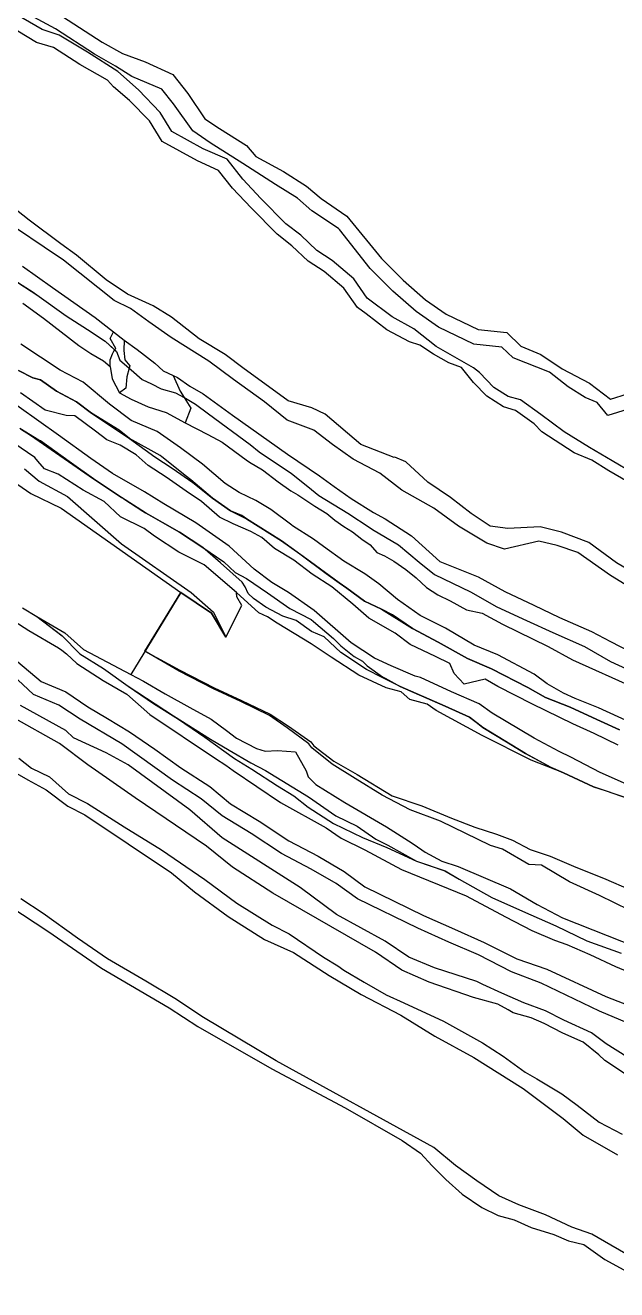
# Model space of a CAD drawing. Extents: x 102606 to 105048, y 81391 to 83586.
# Drawn here: x 104139 to 104363.7, y 81460.7 to 81941 of the extents above; entities that cross this region are included whole.
import ezdxf

# ---------------------------------------------------------------- set-up
doc = ezdxf.new("R2010")
doc.units = 0

msp = doc.modelspace()

# ---------------------------------------------------------------- linework, layer by layer
at = {"layer": 'BLG$280$FAKT', "color": 6}
for points in [[(104367.736613, 81795.101717, 0), (104360.309462, 81792.745799, 0), (104356.34, 81797.759, 0), (104351.77, 81799.598, 0), (104345.264, 81803.682, 0), (104338.159, 81809.192, 0), (104324.361232, 81814.687081, 0), (104320.021707, 81818.73223, 0), (104320.021707, 81818.73223, 0), (104309.49359, 81819.904022, 0), (104296.022947, 81826.34076, 0), (104287.493157, 81832.23815, 0), (104278.647238, 81840.050557, 0), (104270.102681, 81848.640762, 0), (104258.40026, 81863.464486, 0), (104258.40026, 81863.464486, 0), (104257.983433, 81863.757012, 0), (104247.937631, 81870.544579, 0), (104242.474221, 81875.299756, 0), (104234.138139, 81880.4929, 0), (104221.718674, 81888.479942, 0), (104209.320791, 81896.364901, 0), (104202.666618, 81900.868125, 0), (104195.35825, 81911.177742, 0), (104190.844666, 81916.740582, 0), (104179.500955, 81921.557357, 0), (104173.244526, 81925.466703, 0), (104165.371364, 81929.985988, 0), (104150.48796, 81939.698424, 0), (104135.716152, 81947.693075, 0)], [(104153.213167, 81944.333592, 0), (104168.197497, 81934.656564, 0), (104175.900286, 81930.298376, 0), (104184.503553, 81927.126535, 0), (104195.047702, 81922.307713, 0), (104200.747234, 81915.13634, 0), (104207.274578, 81905.504042, 0), (104212.847878, 81901.776275, 0), (104223.070231, 81895.285253, 0), (104226.646232, 81891.197586, 0), (104237.070044, 81885.476175, 0), (104245.882262, 81879.931267, 0), (104251.46419, 81875.161364, 0), (104261.224408, 81868.519736, 0), (104261.224408, 81868.519736, 0), (104274.308728, 81852.450599, 0), (104282.572915, 81844.239978, 0), (104291.031664, 81836.765957, 0), (104298.914416, 81831.337685, 0), (104311.107112, 81825.506574, 0), (104321.993952, 81824.252067, 0), (104321.993952, 81824.252067, 0), (104327.339581, 81819.182265, 0), (104334.837228, 81815.911131, 0), (104342.998479, 81810.512166, 0), (104353.421532, 81805.105895, 0), (104361.404668, 81798.989778, 0), (104367.814309, 81801.018065, 0)]]:
    msp.add_polyline3d(points, dxfattribs=at)
at = {"layer": 'BLG$290$FAKT', "color": 32}
for points in [[(104369.661054, 81771.008886, 0), (104362.017114, 81775.553056, 0), (104353.365671, 81780.586696, 0), (104343.702692, 81786.570185, 0), (104334.95659, 81793.154, 0), (104327.226067, 81798.745752, 0), (104322.509868, 81800.039914, 0), (104317.066017, 81803.455859, 0), (104311.591296, 81809.119753, 0), (104309.362074, 81810.829248, 0), (104295.091628, 81818.941287, 0), (104286.682969, 81825.716768, 0), (104278.381596, 81830.236764, 0), (104268.941953, 81837.402507, 0), (104263.875394, 81844.63843, 0), (104255.653353, 81851.612798, 0), (104249.797024, 81855.398642, 0), (104243.687489, 81861.254244, 0), (104238.039909, 81865.537069, 0), (104228.487697, 81875.250312, 0), (104221.71741, 81882.552293, 0), (104215.666746, 81890.092862, 0), (104206.633122, 81894.083415, 0), (104194.6442, 81900.644781, 0), (104190.286416, 81907.832322, 0), (104182.056442, 81916.452772, 0), (104174.154782, 81923.493109, 0), (104162.599368, 81930.770874, 0), (104151.918477, 81937.278011, 0), (104145.450512, 81939.349796, 0), (104135.765417, 81944.977387, 0)], [(104234.658282, 81861.691476, 0), (104224.784724, 81871.714312, 0), (104217.752611, 81879.13116, 0), (104212.427303, 81885.877927, 0), (104204.385823, 81889.528793, 0), (104191.008314, 81896.844226, 0), (104186.253675, 81904.743433, 0), (104178.565707, 81912.491888, 0), (104172.581813, 81917.657555, 0), (104170.275084, 81920.105155, 0), (104159.724864, 81926.130653, 0), (104149.742239, 81932.515049, 0), (104143.256091, 81934.411777, 0), (104132.642496, 81940.895902, 0)], [(104367.895, 81767.524, 0), (104360.711, 81771.787, 0), (104354.313, 81775.864, 0), (104347.576, 81778.657, 0), (104335.331, 81786.631, 0), (104332.322773, 81789.584896, 0), (104325.286652, 81794.700075, 0), (104320.756617, 81796.050857, 0), (104314.39269, 81800.159326, 0), (104309.28, 81805.32, 0), (104304.8, 81810.97, 0), (104299.99, 81812.82, 0), (104294.16, 81816.12, 0), (104288.96, 81819.56, 0), (104285.027791, 81820.707737, 0), (104276.386126, 81825.332781, 0), (104268.509769, 81831.382847, 0), (104265.271339, 81833.870383, 0), (104260.073067, 81841.172923, 0), (104252.544364, 81847.42556, 0), (104246.550719, 81851.455721, 0), (104240.28255, 81857.264681, 0), (104234.658282, 81861.691476, 0)]]:
    msp.add_polyline3d(points, dxfattribs=at)
at = {"layer": 'BLG$300$FAKT', "color": 40}
for points in [[(104374.172981, 81730.606128, 0), (104363.593487, 81736.835817, 0), (104353.187148, 81744.489102, 0), (104342.688899, 81748.463353, 0), (104334.626414, 81750.498263, 0), (104322.320099, 81749.904012, 0), (104315.580751, 81750.792755, 0), (104308.435703, 81755.557033, 0), (104300.524235, 81761.623533, 0), (104291.996251, 81767.508045, 0), (104283.570716, 81775.223345, 0), (104279.397798, 81776.964727, 0), (104279.202375, 81776.870901, 0), (104266.550182, 81781.818751, 0), (104252.995001, 81793.33261, 0), (104247.923038, 81795.702298, 0), (104238.910014, 81798.399231, 0), (104231.455716, 81803.795332, 0), (104222.173968, 81810.4929, 0), (104214.914672, 81815.924202, 0), (104205.121144, 81821.918603, 0), (104194.600668, 81830.095082, 0), (104187.559253, 81834.421617, 0), (104177.817999, 81838.862434, 0), (104169.798961, 81844.365535, 0), (104158.524815, 81853.746986, 0), (104152.479538, 81857.959725, 0), (104140.45875, 81867.031807, 0), (104128.925784, 81875.991468, 0)], [(104371.925695, 81725.54227, 0), (104361.360977, 81731.995625, 0), (104348.968871, 81740.743509, 0), (104341.093003, 81743.386375, 0), (104334.079088, 81745.015061, 0), (104321.12, 81742.03, 0), (104314.43, 81744.32, 0), (104303.61, 81750.8, 0), (104294.24, 81757.61, 0), (104282.02, 81764.37, 0), (104273.72, 81770.85, 0), (104263.56, 81776.21, 0), (104255.7, 81781.75, 0), (104248.66, 81787.22, 0), (104238.56, 81790.99, 0), (104229.88, 81798, 0), (104218.1, 81806.48, 0), (104208.78, 81813.38, 0), (104194.39, 81822.38, 0), (104186.007686, 81828.423317, 0), (104178.98, 81833.49, 0), (104172.83, 81836.49, 0), (104153.55, 81851.73, 0), (104146.125, 81856.751, 0), (104135.729, 81863.815, 0)]]:
    msp.add_polyline3d(points, dxfattribs=at)
at = {"layer": 'BLG$310$FAKT', "color": 3}
for points in [[(104138.007584, 81849.499441, 0), (104149.402477, 81841.352684, 0), (104165.608863, 81830.002185, 0), (104172.46866, 81824.628864, 0), (104176.642609, 81821.359384, 0), (104181.470184, 81817.807618, 0), (104188.295943, 81812.716517, 0), (104191.428913, 81809.772954, 0), (104195.253822, 81807.928879, 0), (104196.796395, 81807.18517, 0), (104201.586778, 81803.94773, 0), (104206.563899, 81801.006885, 0), (104217.799168, 81792.926249, 0), (104238.607578, 81778.120766, 0), (104250.802318, 81769.824871, 0), (104256.341532, 81765.815479, 0), (104262.858164, 81761.222689, 0), (104271.256815, 81755.876071, 0), (104275.792055, 81753.526655, 0), (104285.742434, 81747.037921, 0), (104296.536064, 81737.345723, 0), (104311.141094, 81731.515622, 0), (104321.154413, 81725.944024, 0), (104332.226881, 81720.740899, 0), (104342.041377, 81716.015586, 0), (104354.163612, 81710.700444, 0), (104361.395073, 81706.97481, 0)], [(104131.873388, 81846.066166, 0), (104142.020047, 81839.572537, 0), (104143.435, 81838.667, 0), (104154.56538, 81830.589219, 0), (104162.694, 81825.506, 0), (104169.327, 81820.978, 0), (104172.969734, 81817.690018, 0), (104173.65, 81817.076, 0), (104174.973, 81813.819, 0), (104178.470476, 81810.780938, 0), (104179.221, 81810.129, 0), (104183.453, 81806.507, 0), (104186.955, 81804.768, 0), (104190.628, 81802.902, 0), (104196.056, 81801.408, 0), (104199.425716, 81799.559749, 0), (104199.861, 81799.321, 0), (104203.699, 81797.126, 0), (104208.623, 81793.478, 0), (104224.492975, 81781.733648, 0), (104227.846496, 81778.971225, 0), (104240.212053, 81770.722864, 0), (104246.375087, 81765.77518, 0), (104250.574364, 81762.404001, 0), (104261.606252, 81755.733064, 0), (104270.007999, 81750.116606, 0), (104270.952234, 81749.485397, 0), (104280.819841, 81743.631027, 0), (104288.671216, 81737.097413, 0), (104294.49143, 81732.349667, 0), (104308.175194, 81725.756899, 0), (104318.162457, 81720.105013, 0), (104329.478798, 81714.963685, 0), (104339.431907, 81710.340198, 0), (104351.460743, 81705.025233, 0)], [(104172.969734, 81817.690018, 0), (104173.388, 81818.183, 0), (104171.212, 81821.982, 0), (104172.46866, 81824.628864, 0)], [(104176.642609, 81821.359384, 0), (104176.517, 81817.459, 0), (104176.782, 81813.954, 0), (104178.711, 81811.62, 0), (104178.470476, 81810.780938, 0)], [(104195.253822, 81807.928879, 0), (104197.898, 81802.038, 0), (104199.425716, 81799.559749, 0)], [(104351.460743, 81705.025233, 0), (104361.318716, 81699.339754, 0), (104382.664481, 81689.622648, 0)], [(104361.395073, 81706.97481, 0), (104375.825947, 81699.430929, 0)]]:
    msp.add_polyline3d(points, dxfattribs=at)
at = {"layer": 'BLG$320$FAKT', "color": 5}
for points in [[(104131.873388, 81846.066166, 0), (104143.435, 81838.667, 0), (104154.56538, 81830.589219, 0), (104162.694, 81825.506, 0), (104169.327, 81820.978, 0), (104173.65, 81817.076, 0), (104174.973, 81813.819, 0), (104179.221, 81810.129, 0), (104183.453, 81806.507, 0), (104186.955, 81804.768, 0), (104190.628, 81802.902, 0), (104196.056, 81801.408, 0), (104199.861, 81799.321, 0), (104203.699, 81797.126, 0), (104208.623, 81793.478, 0), (104224.492975, 81781.733648, 0), (104227.846496, 81778.971225, 0), (104240.212053, 81770.722864, 0), (104246.375087, 81765.77518, 0), (104250.574364, 81762.404001, 0), (104261.606252, 81755.733064, 0), (104270.007999, 81750.116606, 0), (104270.952234, 81749.485397, 0), (104280.819841, 81743.631027, 0), (104288.671216, 81737.097413, 0), (104294.49143, 81732.349667, 0), (104308.175194, 81725.756899, 0), (104318.162457, 81720.105013, 0), (104329.478798, 81714.963685, 0)], [(104138.14, 81835.42, 0), (104145.89, 81829.78, 0), (104159.413, 81819.394, 0), (104163.886, 81816.386, 0), (104168.775, 81813.601, 0), (104171.221, 81811.395, 0), (104172.055, 81806.756, 0), (104174.81, 81801.385, 0), (104179.261, 81799.006, 0), (104185.712, 81796.128, 0), (104192.514, 81793.878, 0), (104199.771, 81790.011, 0), (104208.403, 81785.628, 0), (104213.756, 81782.604, 0), (104222.928, 81775.984, 0), (104224.23348, 81775.009701, 0), (104229.193, 81772.146, 0), (104235.110754, 81767.600547, 0), (104239.937269, 81764.136323, 0), (104242.568, 81762.615, 0), (104249.055, 81758.345, 0)], [(104171.221, 81811.395, 0), (104171.323, 81813.987, 0), (104172.131, 81816.258, 0), (104172.817, 81817.51, 0), (104172.969734, 81817.690018, 0)], [(104178.470476, 81810.780938, 0), (104177.54, 81807.535, 0), (104177.155, 81803.193, 0), (104174.81, 81801.385, 0)], [(104199.425716, 81799.559749, 0), (104201.863, 81795.606, 0), (104199.771, 81790.011, 0)], [(104249.055, 81758.345, 0), (104253.596, 81755.547, 0), (104256.593, 81753.045, 0), (104260.05, 81750.641, 0), (104263.392, 81748.545, 0), (104266.921, 81745.768, 0), (104270.009, 81743.602, 0), (104272.534, 81740.8, 0), (104275.501, 81739.448, 0), (104279.065, 81737.418, 0), (104283.623, 81734.291, 0), (104287.529, 81731.1, 0), (104291.489, 81727.511, 0), (104295.749, 81724.691, 0), (104300.461, 81722.4, 0), (104306.676, 81719.024, 0), (104312.635, 81717.754, 0), (104320.343, 81713.567, 0), (104337.7, 81705.06, 0), (104346.915, 81700.025, 0), (104370.616, 81689.289, 0)], [(104329.478798, 81714.963685, 0), (104339.431907, 81710.340198, 0), (104351.460743, 81705.025233, 0), (104361.318716, 81699.339754, 0), (104382.664481, 81689.622648, 0)]]:
    msp.add_polyline3d(points, dxfattribs=at)
at = {"layer": 'BLG$330$FAKT', "color": 6}
for points in [[(104368.741806, 81676.30803, 0), (104356.742541, 81681.741087, 0), (104347.970691, 81685.285671, 0), (104343.52994, 81687.361783, 0), (104337.27931, 81690.916468, 0), (104332.32111, 81694.5616, 0), (104318.59718, 81701.848377, 0), (104309.627882, 81705.554615, 0), (104298.701817, 81711.963366, 0), (104289.054479, 81716.84248, 0), (104280.473002, 81722.928633, 0), (104273.301971, 81728.902153, 0), (104268.035858, 81732.703179, 0), (104260.047081, 81737.395473, 0), (104252.344888, 81743.006908, 0), (104248.489204, 81745.830186, 0), (104240.553079, 81750.912672, 0), (104240.311297, 81751.093822, 0), (104232.333738, 81757.070845, 0), (104226.553706, 81760.555756, 0), (104220.250148, 81763.538987, 0), (104215.01232, 81766.993588, 0), (104206.376782, 81774.236037, 0), (104197.937797, 81780.484722, 0), (104189.083676, 81786.749375, 0), (104179.301938, 81790.846017, 0), (104171.013559, 81797.070081, 0), (104161.06463, 81805.505733, 0), (104152.212646, 81810.052709, 0), (104137.348226, 81819.840732, 0)], [(104364.732619, 81673.395723, 0), (104357.590324, 81676.662897, 0), (104356.131134, 81677.286903, 0), (104345.997028, 81681.971818, 0), (104336.609665, 81685.691919, 0), (104329.919791, 81689.5056, 0), (104316.11503, 81696.575612, 0), (104307.090866, 81700.448876, 0), (104295.852667, 81706.740031, 0), (104286.086805, 81711.920277, 0), (104278.495034, 81717.101701, 0), (104274.303544, 81719.257211, 0), (104267.900158, 81722.255013, 0), (104261.189002, 81727.201125, 0), (104258.31402, 81729.251528, 0), (104247.380091, 81737.214682, 0), (104236.415017, 81745.200517, 0), (104223.053604, 81753.520545, 0), (104221.287909, 81754.757503, 0), (104216.983459, 81756.594068, 0), (104210.146109, 81761.394761, 0), (104201.879332, 81768.306986, 0), (104200.214946, 81769.568743, 0), (104190.933582, 81777.078195, 0), (104190.282415, 81777.539479, 0), (104178.66041, 81784.019387, 0), (104174.655023, 81787.164041, 0), (104164.200146, 81793.647198, 0), (104158.449308, 81797.968458, 0), (104150.849754, 81801.978897, 0), (104144.825213, 81806.342499, 0), (104141.819337, 81807.136124, 0), (104136.491396, 81809.915142, 0)]]:
    msp.add_polyline3d(points, dxfattribs=at)
at = {"layer": 'BLG$340$FAKT', "color": 32}
for points in [[(104136.491396, 81809.915142, 0), (104141.819337, 81807.136124, 0), (104144.825213, 81806.342499, 0), (104150.849754, 81801.978897, 0), (104158.449308, 81797.968458, 0), (104164.200146, 81793.647198, 0), (104178.66041, 81784.019387, 0), (104188.247252, 81777.145655, 0), (104194.836078, 81772.715349, 0), (104202.639145, 81767.365433, 0), (104210.146109, 81761.394761, 0), (104216.983459, 81756.594068, 0), (104223.053604, 81753.520545, 0), (104236.415017, 81745.200517, 0), (104243.364317, 81740.189328, 0), (104253.376046, 81732.773233, 0), (104258.31402, 81729.251528, 0), (104261.189002, 81727.201125, 0), (104267.900158, 81722.255013, 0), (104274.303544, 81719.257211, 0), (104286.086805, 81711.920277, 0), (104295.852667, 81706.740031, 0), (104307.090866, 81700.448876, 0), (104316.11503, 81696.575612, 0), (104329.919791, 81689.5056, 0), (104336.609665, 81685.691919, 0), (104345.997028, 81681.971818, 0), (104356.131134, 81677.286903, 0), (104357.590324, 81676.662897, 0), (104364.732619, 81673.395723, 0)], [(104364.332031, 81667.498392, 0), (104355.15329, 81671.996992, 0), (104347.03, 81675.69, 0), (104331.757661, 81683.145772, 0), (104318.506704, 81689.856278, 0), (104313.772672, 81692.574875, 0), (104313.718652, 81692.599166, 0), (104305.702573, 81690.734987, 0), (104301.956282, 81694.83978, 0), (104300.306239, 81698.630265, 0), (104294.82, 81701.23, 0), (104285.31, 81705.86, 0), (104279.55, 81710.04, 0), (104269.53, 81715.77, 0), (104263.43, 81721.06, 0), (104255.48, 81727.71, 0), (104248.01, 81732.49, 0), (104241.02, 81737.79, 0), (104233.66, 81742.27, 0), (104228.892935, 81746.435097, 0), (104224.68, 81748.7, 0), (104218.03, 81751.58, 0), (104212.85, 81754.22, 0), (104206.01, 81760.07, 0), (104200.15, 81763.98, 0), (104192.54, 81769.33, 0), (104185.69, 81773.81, 0), (104181.11, 81777.9, 0), (104175.003, 81781.486, 0), (104169.944, 81783.535, 0), (104165.718, 81786.822, 0), (104157.869, 81792.719, 0), (104154.56, 81792.722, 0), (104146.583, 81794.825, 0), (104137.241, 81801.386, 0)]]:
    msp.add_polyline3d(points, dxfattribs=at)
at = {"layer": 'BLG$350$FAKT', "color": 40}
for points in [[(104369.744474, 81651.699743, 0), (104357.470285, 81657.132415, 0), (104346.332382, 81663.060678, 0), (104341.90223, 81665.1812, 0), (104332.375047, 81670.221015, 0), (104316.41114, 81679.720199, 0), (104311.464656, 81683.294666, 0), (104300.894468, 81687.791195, 0), (104289.215443, 81693.310499, 0), (104287.105558, 81693.733659, 0), (104278.072813, 81697.742458, 0), (104271.707834, 81700.624321, 0), (104262.830389, 81706.466118, 0), (104248.8276, 81718.694753, 0), (104239.031453, 81725.554992, 0), (104232.749815, 81729.354127, 0), (104225.969168, 81734.355743, 0), (104216.489365, 81743.113032, 0), (104203.752453, 81751.985155, 0), (104191.64353, 81759.171731, 0), (104184.246126, 81763.741315, 0), (104172.158141, 81770.782068, 0), (104163.95683, 81776.501168, 0), (104151.647951, 81785.301699, 0), (104129.057823, 81801.275979, 0)], [(104137.205704, 81787.708179, 0), (104141.039702, 81785.364782, 0), (104164.883947, 81768.744335, 0), (104175.632217, 81761.578821, 0), (104176.431523, 81761.072754, 0), (104183.685694, 81756.479901, 0), (104184.663171, 81755.861028, 0), (104185.817175, 81755.195734, 0), (104185.822882, 81755.192444, 0), (104197.563433, 81748.423913, 0), (104206.473645, 81742.685049, 0), (104214.390906, 81737.209233, 0), (104218.77753, 81733.144936, 0), (104223.027, 81730.914, 0), (104231.002, 81725.387, 0), (104239.581, 81719.483, 0), (104247.636, 81715.318, 0), (104248.513, 81714.473, 0), (104256.179, 81708.017, 0), (104258.893602, 81705.230406, 0), (104263.94, 81701.275, 0), (104267.107, 81699.505, 0), (104268.919, 81697.687, 0), (104274.699248, 81693.555938, 0), (104275.796499, 81692.947279, 0), (104281.493035, 81689.787338, 0), (104286.662605, 81687.550974, 0), (104286.673553, 81687.546238, 0), (104298.590761, 81682.390836, 0), (104307.762195, 81678.171059, 0), (104310.31327, 81676.24796, 0), (104312.865835, 81674.323739, 0), (104321.871723, 81668.845694, 0), (104321.873977, 81668.844323, 0), (104329.125133, 81664.433635, 0), (104337.026271, 81660.117485, 0), (104338.85048, 81659.120975, 0), (104343.449086, 81657.036953, 0), (104354.857981, 81651.764423, 0), (104359.288758, 81650.276191, 0), (104368.051644, 81647.332867, 0)]]:
    msp.add_polyline3d(points, dxfattribs=at)
at = {"layer": 'BLG$360$FAKT', "color": 3}
for points in [[(104368.618, 81604.856, 0), (104357.124, 81610.504, 0), (104345.779, 81615.692, 0), (104335.184, 81621.973, 0), (104330.301, 81622.221, 0), (104320.309, 81628.022, 0), (104315.800402, 81629.509047, 0), (104296.74, 81638.71, 0), (104285.29, 81643, 0), (104274.59, 81648.58, 0), (104264.314034, 81654.946361, 0), (104255.563123, 81660.372993, 0), (104247.86014, 81666.548989, 0), (104246.795101, 81668.045179, 0), (104238.560634, 81674.086057, 0), (104231.816492, 81678.884892, 0), (104220.912276, 81684.093598, 0), (104210.571474, 81688.965142, 0), (104197.514058, 81695.710888, 0), (104184.49, 81703.27, 0), (104198.107346, 81725.526244, 0), (104209.801077, 81717.730362, 0), (104215.227, 81708.571, 0), (104221.300848, 81720.635414, 0), (104219.412644, 81723.883702, 0), (104219.204228, 81725.54695, 0), (104206.943, 81736.05, 0), (104197.382, 81740.809, 0), (104188.136, 81746.917, 0), (104184.143, 81749.917, 0), (104175.176, 81754.309, 0), (104168.932, 81760.155, 0), (104160.986, 81764.436, 0), (104151.515, 81770.513, 0), (104146.252, 81772.585, 0), (104143.830083, 81775.397783, 0), (104142.649806, 81776.768382, 0), (104126.512779, 81787.657614, 0)], [(104368.051644, 81647.332867, 0), (104354.857981, 81651.764423, 0), (104343.449086, 81657.036953, 0), (104338.85048, 81659.120975, 0), (104329.125133, 81664.433635, 0), (104312.865835, 81674.323739, 0), (104307.762195, 81678.171059, 0), (104298.590761, 81682.390836, 0), (104281.493035, 81689.787338, 0), (104274.618771, 81693.282844, 0), (104268.646383, 81696.359616, 0), (104258.91464, 81702.788228, 0), (104252.585194, 81708.67887, 0), (104247.780019, 81710.700893, 0), (104241.970912, 81714.852974, 0), (104236.849258, 81716.615084, 0), (104230.46981, 81719.977477, 0), (104225.67663, 81723.212835, 0), (104223.63684, 81725.195291, 0), (104222.614286, 81727.725242, 0), (104221.413071, 81729.454553, 0), (104213.158902, 81736.836923, 0), (104206.473645, 81742.685049, 0), (104197.563433, 81748.423913, 0), (104184.663171, 81755.861028, 0), (104175.632217, 81761.578821, 0), (104164.883947, 81768.744335, 0), (104155.705537, 81775.264095, 0), (104144.735014, 81783.1026, 0), (104144.166102, 81783.45388, 0), (104136.90542, 81787.891718, 0)], [(104343.449086, 81657.036953, 0), (104331.186343, 81661.876716, 0), (104312.634875, 81671.287558, 0), (104295.135249, 81680.756626, 0), (104291.665, 81683.178, 0), (104285.111, 81684.937, 0), (104281.831444, 81687.764898, 0), (104276.157, 81689.288, 0), (104265.694, 81694.182, 0), (104255.174, 81700.942, 0), (104247.678, 81706.093, 0), (104234.675, 81713.901, 0), (104231.02, 81716.329, 0), (104227.788, 81717.765, 0), (104219.204228, 81725.54695, 0)], [(104184.49, 81703.27, 0), (104197.7, 81696.06, 0), (104210.73, 81689.29, 0), (104221.12, 81684.54, 0), (104232.08, 81679.35, 0), (104239, 81674.73, 0), (104247.52, 81668.79, 0), (104248.62, 81667.3, 0), (104256.3, 81661.49, 0), (104265.13, 81656.45, 0), (104278.465713, 81648.347461, 0), (104289.640833, 81644.556494, 0), (104300.98032, 81639.864568, 0), (104309.861316, 81636.427476, 0), (104318.085392, 81633.80477, 0), (104324.158982, 81631.440648, 0), (104330.791, 81627.884, 0), (104338.423, 81625.353, 0), (104348.194, 81621.213, 0), (104358.666, 81616.982, 0), (104369.158, 81612.462, 0)]]:
    msp.add_polyline3d(points, dxfattribs=at)
at = {"layer": 'BLG$370$FAKT', "color": 5}
for points in [[(104138.660812, 81772.474678, 0), (104144.304629, 81767.858733, 0), (104155.03046, 81762.033117, 0), (104175.612286, 81744.05198, 0), (104202.004375, 81725.562081, 0), (104210.509292, 81718.081376, 0), (104215.227, 81708.571, 0), (104209.801077, 81717.730362, 0), (104198.107346, 81725.526244, 0), (104179.09053, 81694.445084, 0), (104183.964924, 81691.865271, 0), (104192.099772, 81687.006649, 0), (104201.54958, 81681.834598, 0), (104209.591156, 81677.445608, 0), (104215.471684, 81673.070563, 0), (104219.283137, 81670.183671, 0), (104226.894311, 81666.244011, 0), (104230.14369, 81665.283016, 0), (104234.86, 81665.52, 0), (104241.7, 81665.03, 0), (104245.72, 81657.76, 0), (104246.506808, 81655.506357, 0), (104249.430375, 81652.621321, 0), (104260.433318, 81645.799747, 0), (104276.238573, 81636.531601, 0), (104284.645974, 81631.237152, 0), (104286.830242, 81629.777983, 0), (104290.945984, 81626.951642, 0), (104297.251276, 81623.49596, 0), (104303.489567, 81621.449021, 0), (104323.337362, 81612.963657, 0), (104333.527829, 81607.092149, 0), (104343.167366, 81602.010765, 0), (104377.093826, 81588.589232, 0)], [(104132.760862, 81769.298069, 0), (104134.588781, 81767.774527, 0), (104141.131262, 81763.135109, 0), (104152.663212, 81757.536095, 0), (104198.107346, 81725.526244, 0)], [(104138.016383, 81719.67543, 0), (104143.418341, 81716.431197, 0), (104153.013123, 81709.05544, 0), (104159.784327, 81702.193722, 0), (104168.705542, 81696.70595, 0), (104178.078545, 81689.936282, 0), (104195.347928, 81678.652492, 0), (104209.435163, 81669.815649, 0), (104216.454972, 81665.701993, 0), (104224.725743, 81660.855266, 0), (104230.276992, 81657.910818, 0), (104246.653921, 81647.934224, 0), (104257.01193, 81640.767641, 0), (104265.060662, 81636.800925, 0), (104272.19257, 81631.900717, 0), (104276.739351, 81629.510196, 0), (104287.708627, 81623.543452, 0), (104298.474315, 81619.86823, 0), (104303.886027, 81616.716269, 0), (104316.248965, 81609.743277, 0), (104327.925795, 81604.511706, 0), (104340.580784, 81598.898375, 0), (104352.389563, 81593.172895, 0), (104365.386633, 81588.541471, 0)], [(104143.418341, 81716.431197, 0), (104154.025709, 81710.201354, 0), (104161.153798, 81703.925136, 0), (104179.09053, 81694.445084, 0)]]:
    msp.add_polyline3d(points, dxfattribs=at)
at = {"layer": 'BLG$380$FAKT', "color": 6}
for points in [[(104138.016383, 81719.67543, 0), (104143.418341, 81716.431197, 0), (104152.901278, 81709.168781, 0), (104159.784327, 81702.193722, 0), (104168.705542, 81696.70595, 0), (104178.078545, 81689.936282, 0), (104187.738755, 81683.435377, 0), (104197.22603, 81677.471977, 0), (104207.265834, 81670.582596, 0), (104218.54735, 81662.472529, 0), (104225.14559, 81658.483404, 0), (104234.848324, 81652.073411, 0), (104241.03663, 81648.259894, 0), (104246.472692, 81644.048439, 0), (104256.091909, 81637.859362, 0), (104267.133588, 81632.469256, 0), (104276.442513, 81628.714131, 0), (104287.708627, 81623.543452, 0), (104298.490474, 81619.858818, 0), (104303.886027, 81616.716269, 0), (104316.248965, 81609.743277, 0), (104327.925795, 81604.511706, 0), (104340.580784, 81598.898375, 0), (104352.389563, 81593.172895, 0), (104365.386633, 81588.541471, 0)], [(104134.648581, 81714.737626, 0), (104140.371883, 81711.162882, 0), (104151.660809, 81704.518734, 0), (104152.925, 81703.64, 0), (104154.731, 81702.208, 0), (104158.611, 81698.529, 0), (104168.604, 81692.077, 0), (104177.628103, 81686.987675, 0), (104186.3, 81679.245, 0), (104211.261, 81662.467, 0), (104215.204319, 81659.961453, 0), (104218.004162, 81657.916598, 0), (104236.01, 81645.76, 0), (104253.31, 81636.22, 0), (104259.01, 81632.26, 0), (104268.01, 81627.86, 0), (104281.94, 81620.38, 0), (104306.547362, 81610.384118, 0), (104321.436122, 81602.328414, 0), (104331.437013, 81597.170544, 0), (104340.133861, 81593.471483, 0), (104344.81, 81591.83, 0), (104353.569, 81588.069, 0), (104363.298, 81583.428, 0), (104371.735, 81579.902, 0)]]:
    msp.add_polyline3d(points, dxfattribs=at)
at = {"layer": 'BLG$390$FAKT', "color": 32}
for points in [[(104367.672907, 81562.133401, 0), (104357.224754, 81566.46187, 0), (104335.024879, 81577.203215, 0), (104323.722259, 81581.500895, 0), (104311.152086, 81587.854405, 0), (104299.900462, 81592.680011, 0), (104288.112707, 81598.05218, 0), (104265.246536, 81609.220326, 0), (104257.170351, 81615.033038, 0), (104247.628027, 81620.496361, 0), (104236.330191, 81626.416109, 0), (104224.897677, 81634.039801, 0), (104213.770406, 81640.731999, 0), (104205.777537, 81647.229498, 0), (104194.941781, 81654.217541, 0), (104175.660371, 81668.027706, 0), (104159.813168, 81677.384982, 0), (104151.767506, 81682.808487, 0), (104142.110762, 81686.835234, 0), (104128.107259, 81699.882188, 0)], [(104131.336207, 81703.222523, 0), (104145.050784, 81691.695101, 0), (104154.472229, 81687.831731, 0), (104162.835982, 81682.125703, 0), (104170.198431, 81677.746843, 0), (104178.611915, 81672.561678, 0), (104188.196651, 81665.978758, 0), (104198.096487, 81658.887178, 0), (104209.17287, 81651.839179, 0), (104216.979748, 81645.223333, 0), (104227.843036, 81638.74309, 0), (104239.210543, 81631.277404, 0), (104250.354739, 81625.352201, 0), (104260.162112, 81619.544661, 0), (104267.992705, 81613.757473, 0), (104290.363067, 81602.862654, 0), (104302.100505, 81597.610511, 0), (104313.37673, 81592.593111, 0), (104325.814389, 81586.443412, 0), (104337.128623, 81582.420058, 0), (104359.618895, 81572.061213, 0), (104370.4059, 81567.882413, 0)]]:
    msp.add_polyline3d(points, dxfattribs=at)
at = {"layer": 'BLG$400$FAKT', "color": 40}
for points in [[(104367.557016, 81549.212252, 0), (104359.721867, 81554.058629, 0), (104354.084417, 81558.297021, 0), (104343.586196, 81563.09979, 0), (104336.65503, 81566.631967, 0), (104328.447361, 81569.684869, 0), (104320.134804, 81573.359734, 0), (104312.835623, 81576.589693, 0), (104310.520556, 81577.734833, 0), (104294.444951, 81582.957107, 0), (104284.721924, 81587.004935, 0), (104275.724758, 81593.061313, 0), (104257.257009, 81603.24372, 0), (104243.457477, 81613.549983, 0), (104213.846558, 81632.351951, 0), (104201.560972, 81643.035113, 0), (104178.154213, 81660.043805, 0), (104169.757684, 81664.613388, 0), (104157.365971, 81670.397981, 0), (104154.390241, 81673.16383, 0), (104137.133968, 81682.632399, 0)], [(104369.716015, 81540.769959, 0), (104359.230726, 81547.762484, 0), (104356.986522, 81549.867058, 0), (104350.946989, 81554.706805, 0), (104343.246323, 81558.106666, 0), (104336.13181, 81561.787033, 0), (104331.246465, 81563.956672, 0), (104324.377023, 81565.888161, 0), (104322.450754, 81566.962885, 0), (104318.563026, 81569.131965, 0), (104309.28146, 81571.750918, 0), (104292.432516, 81577.516697, 0), (104282.095178, 81582.121314, 0), (104272.023412, 81588.884633, 0), (104233.10229, 81611.345472, 0), (104217.727941, 81621.189175, 0), (104207.872515, 81629.154533, 0), (104180.816388, 81647.573311, 0), (104162.720775, 81660.045072, 0), (104151.98, 81668.2, 0), (104134.37, 81678.03, 0)]]:
    msp.add_polyline3d(points, dxfattribs=at)
at = {"layer": 'BLG$410$FAKT', "color": 3}
for points in [[(104136.514282, 81662.654578, 0), (104141.426999, 81658.770654, 0), (104148.170291, 81655.571282, 0), (104155.479372, 81649.031802, 0), (104162.693027, 81645.414395, 0), (104176.538947, 81636.566003, 0), (104190.775684, 81627.835201, 0), (104207.205038, 81616.51637, 0), (104219.440705, 81607.508036, 0), (104232.843766, 81599.201985, 0), (104239.237447, 81595.835543, 0), (104252.335604, 81587.043811, 0), (104257.778305, 81583.766023, 0), (104260.052713, 81582.084061, 0), (104267.760227, 81577.484734, 0), (104276.161983, 81572.712907, 0), (104282.870928, 81569.647166, 0), (104297.861587, 81562.681448, 0), (104312.712028, 81554.452978, 0), (104320.579503, 81549.401299, 0), (104328.923049, 81543.318618, 0), (104333.368044, 81540.826213, 0), (104342.841774, 81535.061504, 0), (104348.748156, 81530.775732, 0), (104357.073083, 81524.40576, 0), (104365.831586, 81519.749441, 0)], [(104130.73, 81659.74, 0), (104139.93, 81654.42, 0), (104146.91, 81650.62, 0), (104155.2, 81644.41, 0), (104161.58, 81641.07, 0), (104194.577555, 81619.101358, 0), (104203.3296, 81611.80365, 0), (104216.065363, 81602.526239, 0), (104229.944608, 81593.797364, 0), (104240.900984, 81588.861013, 0), (104254.518632, 81580.090959, 0), (104266.658658, 81572.874769, 0), (104281.72131, 81564.962637, 0), (104294.576003, 81557.009823, 0), (104309.487104, 81548.939427, 0), (104328.211521, 81537.13721, 0), (104343.354851, 81525.733978, 0), (104350.982288, 81519.407083, 0), (104364.055523, 81511.965717, 0)]]:
    msp.add_polyline3d(points, dxfattribs=at)
at = {"layer": 'BLG$420$FAKT', "color": 5}
for points in [[(104128.17, 81609.54, 0), (104147.54, 81596.89, 0), (104168.008335, 81582.899687, 0), (104193.663834, 81567.805395, 0), (104204.59506, 81560.654064, 0), (104232.627486, 81544.596922, 0), (104260.559644, 81529.797325, 0), (104282.15, 81517.42, 0), (104289.2, 81512.64, 0), (104293.59, 81507.79, 0), (104298.8, 81502.55, 0), (104305.04, 81497.03, 0), (104312.51, 81491.99, 0), (104318.67, 81488.9, 0), (104324.8, 81487.29, 0), (104331.21, 81484.4, 0), (104339.8, 81481.67, 0), (104345.36, 81479.32, 0), (104351.19, 81477.86, 0), (104359.23, 81472.14, 0), (104380.3, 81460.71, 0)], [(104371.980345, 81471.500376, 0), (104354.28696, 81481.841831, 0), (104346.68, 81484.42, 0), (104336.72, 81489.16, 0), (104326.54, 81492.95, 0), (104318.94, 81496.36, 0), (104310.59, 81502.02, 0), (104302.43, 81507.91, 0), (104294.2, 81514.79, 0), (104234.333632, 81547.603942, 0), (104206.757452, 81564.051175, 0), (104195.882658, 81571.306884, 0), (104184.859447, 81577.933405, 0), (104170.188366, 81586.345765, 0), (104158.823531, 81594.246306, 0), (104145.851402, 81603.586328, 0), (104137.305258, 81609.14581, 0)]]:
    msp.add_polyline3d(points, dxfattribs=at)

doc.saveas('drawing.dxf')
